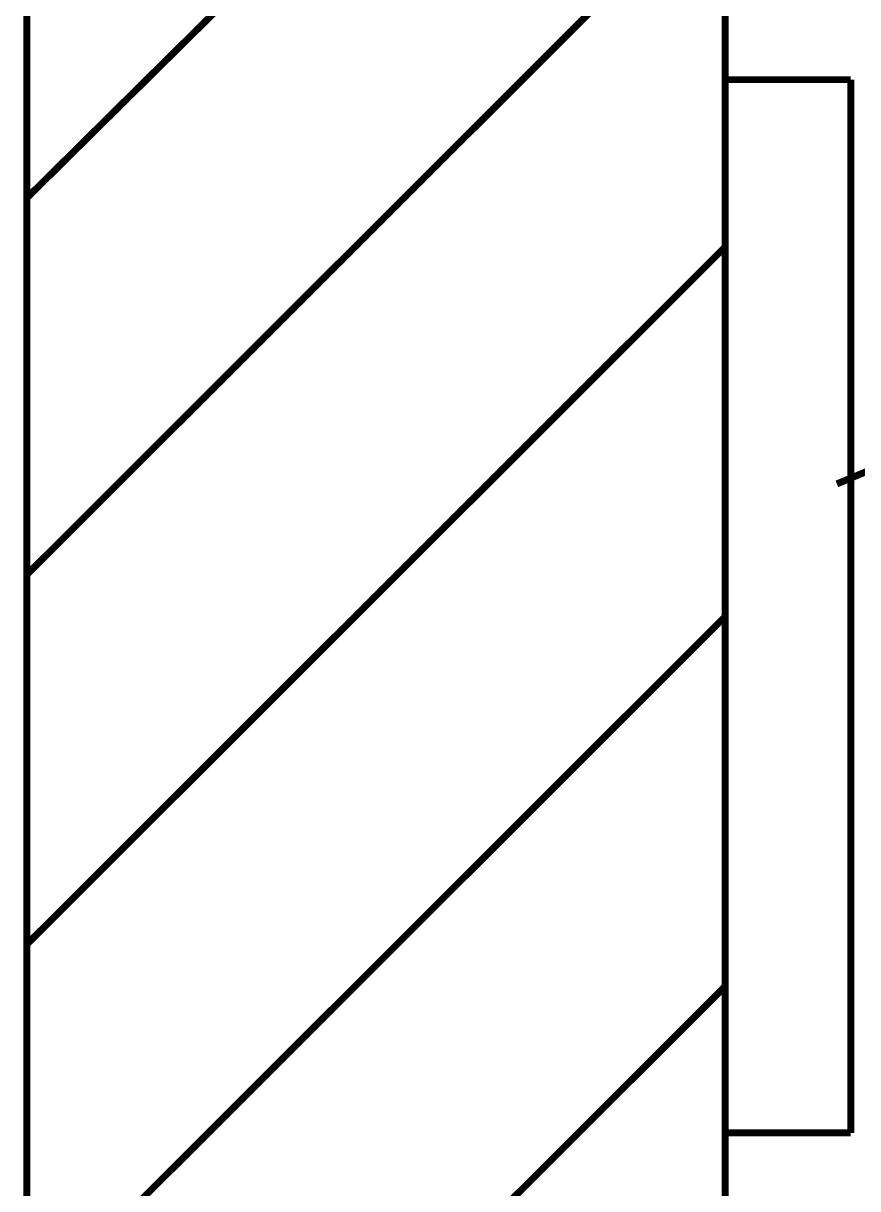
# Model space of a CAD drawing. Header units: metres. Extents: x -593 to 248, y 430 to 1024.
# Drawn here: x -277.42 to -272.35, y 808.69 to 815.77 of the extents above; entities that cross this region are included whole.
import ezdxf

# ---------------------------------------------------------------- set-up
doc = ezdxf.new("R2010")
doc.units = ezdxf.units.M
doc.header["$MEASUREMENT"] = 0
doc.layers.add('C00-00-00-BLACK', color=7, linetype='Continuous')
doc.layers.add('CFF-00-00', color=1, linetype='Continuous')

msp = doc.modelspace()

# ---------------------------------------------------------------- linework, layer by layer
at = {"layer": 'C00-00-00-BLACK', "const_width": 0.0423}
for points in [[(-277.3956, 832.8959), (-277.3956, 765.2452)], [(-273.1538, 828.6999), (-273.1538, 769.4838)], [(-277.3956, 814.7109), (-273.1538, 818.9069)], [(-277.3956, 812.4219), (-273.1538, 816.6609)], [(-273.1538, 815.4299), (-273.1538, 809.0309)], [(-272.3918, 815.4299), (-273.1538, 815.4299)], [(-272.3918, 809.0309), (-272.3918, 815.4299)], [(-277.3956, 810.1759), (-273.1538, 814.4149)], [(-277.3956, 807.9299), (-273.1538, 812.1689)], [(-277.3956, 805.6839), (-273.1538, 809.9219)], [(-273.1538, 809.0309), (-272.3918, 809.0309)]]:
    msp.add_lwpolyline(points, dxfattribs=at)
at = {"layer": 'CFF-00-00', "const_width": 0.0423}
msp.add_lwpolyline([(-268.3197, 814.7109), (-272.4761, 812.9739)], dxfattribs=at)

doc.saveas('drawing.dxf')
